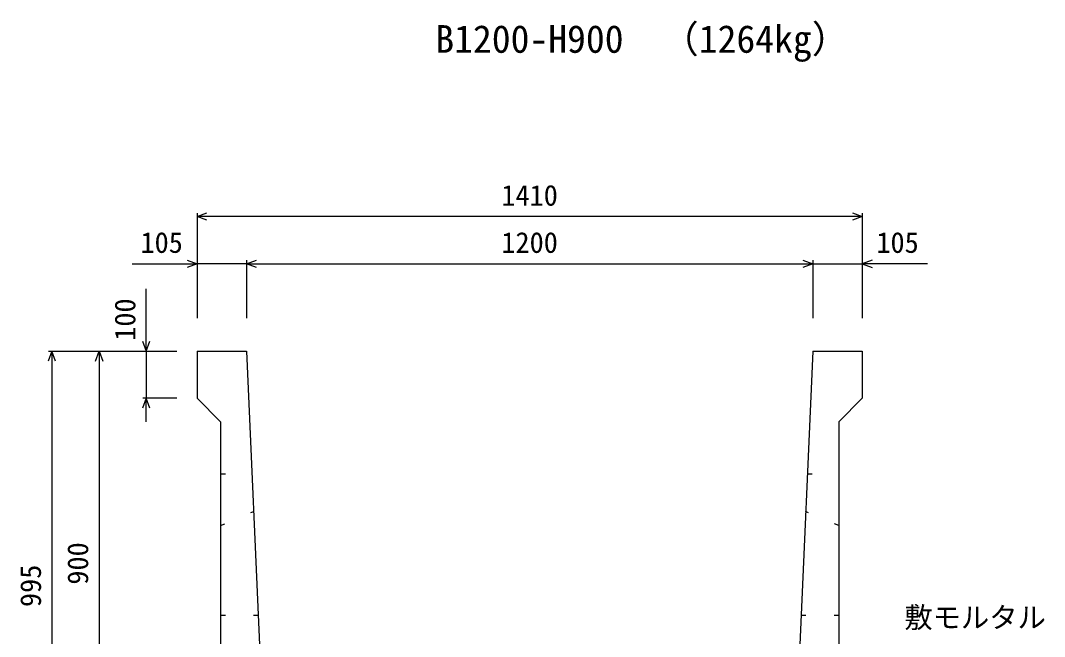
# Model space of a CAD drawing. Units: millimetres, scale not verified. Extents: x -33600 to 33600, y -11880 to 11880.
# Drawn here: x 7089 to 9259, y -1533 to -227 of the extents above; entities that cross this region are included whole.
import ezdxf
from ezdxf.enums import TextEntityAlignment as Align

# ---------------------------------------------------------------- set-up
doc = ezdxf.new("R2010")
doc.units = ezdxf.units.MM
doc.header["$LTSCALE"] = 40
doc.linetypes.add('DOTTED', pattern=[1.75, 0.25, -1.5])
for name, color, linetype, lineweight in [('0-0_DIM', 7, 'Continuous', 25), ('0-5_OUTLINE', 3, 'Continuous', 25), ('0-6_OUTLINE2', 4, 'DOTTED', 25), ('0-7_TXT', 7, 'Continuous', 25)]:
    doc.layers.add(name, color=color, linetype=linetype, lineweight=lineweight)
doc.styles.add('ＭＳ ゴシック', font='')
doc.styles.get('ＭＳ ゴシック').set_extended_font_data('MS Gothic')

msp = doc.modelspace()

# ---------------------------------------------------------------- linework, layer by layer
at = {"layer": '0-0_DIM'}
for p, q in [((7463.16, -635.67), (7463.16, -858.17)), ((8873.16, -643.17), (7463.16, -643.17)), ((8873.16, -635.67), (8873.16, -858.17)), ((7568.16, -735.67), (7568.16, -858.17)), ((8768.16, -735.67), (8768.16, -858.17)), ((7325.38, -743.17), (7463.16, -743.17)), ((7568.16, -743.17), (7463.16, -743.17)), ((7568.16, -743.17), (8768.16, -743.17)), ((8768.16, -743.17), (8873.16, -743.17)), ((9010.93, -743.17), (8873.16, -743.17)), ((7355.66, -928.17), (7355.66, -795.92)), ((7148.16, -928.17), (7420.66, -928.17)), ((7155.66, -928.17), (7155.66, -1923.17)), ((7255.66, -928.17), (7255.66, -1828.17)), ((7355.66, -928.17), (7355.66, -1028.17)), ((7420.66, -1028.17), (7348.16, -1028.17)), ((7355.66, -1078.17), (7355.66, -1028.17))]:
    msp.add_line(p, q, dxfattribs=at)
for points in [[(7484.3, -650.87), (7463.16, -643.17), (7484.3, -635.48)], [(8852.01, -635.48), (8873.16, -643.17), (8852.01, -650.87)], [(7442.01, -735.48), (7463.16, -743.17), (7442.01, -750.87)], [(7589.3, -750.87), (7568.16, -743.17), (7589.3, -735.48)], [(8747.01, -735.48), (8768.16, -743.17), (8747.01, -750.87)], [(8894.3, -735.48), (8873.16, -743.17), (8894.3, -750.87)], [(7347.96, -907.03), (7355.66, -928.17), (7363.35, -907.03)], [(7163.35, -949.32), (7155.66, -928.17), (7147.96, -949.32)], [(7247.96, -949.32), (7255.66, -928.17), (7263.35, -949.32)], [(7363.35, -1049.32), (7355.66, -1028.17), (7347.96, -1049.32)]]:
    msp.add_lwpolyline(points, dxfattribs=at)
at = {"layer": '0-5_OUTLINE'}
for p, q in [((7463.16, -928.17), (7463.16, -1028.17)), ((7463.16, -928.17), (7568.16, -928.17)), ((7568.16, -928.17), (7605.18, -1761.28)), ((8768.16, -928.17), (8731.13, -1761.28)), ((8768.16, -928.17), (8873.16, -928.17)), ((8873.16, -928.17), (8873.16, -1028.17)), ((7463.16, -1028.17), (7513.16, -1078.17)), ((8873.16, -1028.17), (8823.16, -1078.17)), ((7513.16, -1078.17), (7513.16, -1868.17)), ((8823.16, -1078.17), (8823.16, -1868.17))]:
    msp.add_line(p, q, dxfattribs=at)
at = {"layer": '0-6_OUTLINE2'}
for p, q in [((7513.16, -1188.17), (7579.71, -1188.17)), ((8756.6, -1188.17), (8823.16, -1188.17)), ((7513.16, -1298.17), (7583.27, -1268.17)), ((8823.16, -1298.17), (8753.04, -1268.17)), ((7513.16, -1488.17), (7593.04, -1488.17)), ((8743.27, -1488.17), (8823.16, -1488.17))]:
    msp.add_line(p, q, dxfattribs=at)

# ---------------------------------------------------------------- texts
at = {"layer": '0-0_DIM', "style": 'ＭＳ ゴシック'}
for s, p in [('1410', (8108.16, -633.17)), ('105', (7343.34, -733.17)), ('1200', (8108.16, -733.17)), ('105', (8902.98, -733.17)), ('敷モルタル', (8962.14, -1527.89))]:
    msp.add_text(s, height=43.99, dxfattribs=at).set_placement(p, align=Align.BOTTOM_LEFT)
for s, p in [('100', (7345.66, -906.25)), ('900', (7245.66, -1423.17)), ('995', (7145.66, -1470.67))]:
    msp.add_text(s, height=43.99, rotation=90, dxfattribs=at).set_placement(p, align=Align.BOTTOM_LEFT)
at = {"layer": '0-7_TXT', "style": 'ＭＳ ゴシック'}
for s, p in [('B1200-H900', (7968.16, -313.5)), ('（1264kg）', (8446.53, -313.5))]:
    msp.add_text(s, height=58.65, dxfattribs=at).set_placement(p, align=Align.BOTTOM_LEFT)

doc.saveas('drawing.dxf')
